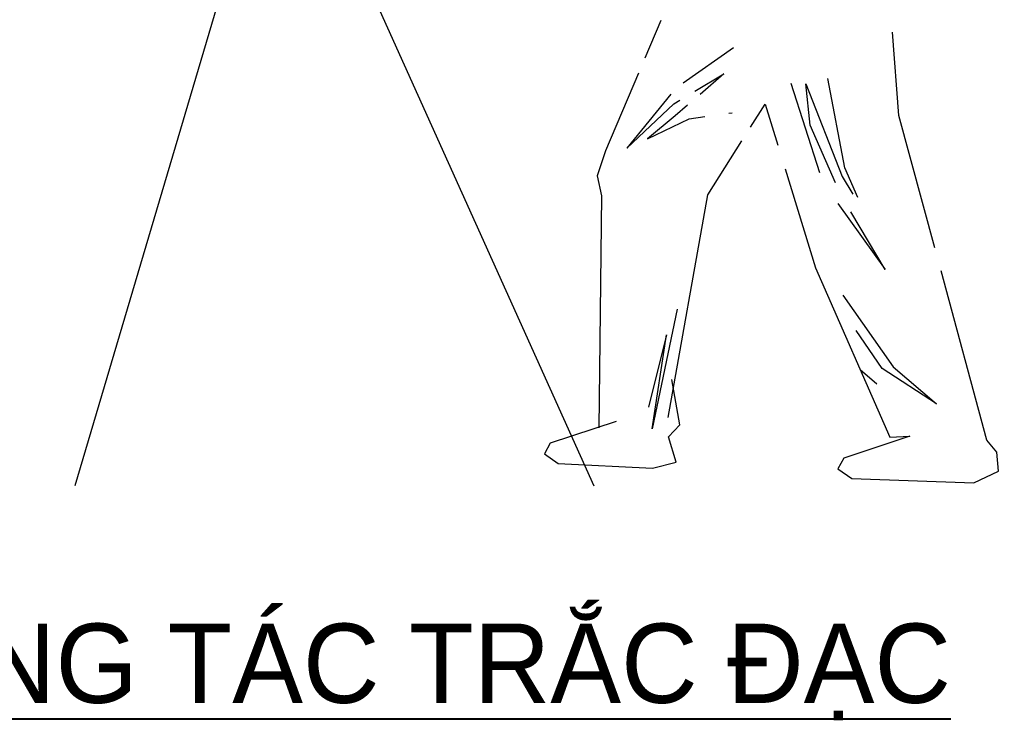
# Model space of a CAD drawing. Header units: millimetres. Extents: x -346728 to 1320345, y -537202 to -385966.
# Drawn here: x 1085321 to 1094321, y -501737 to -495294 of the extents above; entities that cross this region are included whole.
import ezdxf
from ezdxf.enums import TextEntityAlignment as Align

# ---------------------------------------------------------------- set-up
doc = ezdxf.new("R2010")
doc.units = ezdxf.units.MM
doc.header["$LTSCALE"] = 100
doc.layers.add('NET-MANH', color=153, linetype='Continuous', lineweight=15)
doc.layers.add('TEXT', color=8, linetype='Continuous', lineweight=25)
doc.styles.add('KH', font='Vhhels.ttf')

msp = doc.modelspace()

# ---------------------------------------------------------------- linework, layer by layer
at = {"layer": 'NET-MANH', "linetype": 'Continuous'}
for p, q in [((1087508.7, -493906.5, -881.1), (1085827.7, -499580, -881.1)), ((1088046.7, -493906.5, -881.1), (1090601.9, -499580, -881.1))]:
    msp.add_line(p, q, dxfattribs=at)
at = {"layer": 'NET-MANH'}
for p, q in [((1091216.1, -495302.3, -881.1), (1091069.3, -495649, -881.1)), ((1093406.3, -496175.4, -881.1), (1093347.7, -495410.2, -881.1)), ((1091884, -495553.7, -881.1), (1091422.4, -495879.8, -881.1)), ((1091011.5, -495785.6, -881.1), (1090708.3, -496502, -881.1)), ((1091530.8, -495950.7, -881.1), (1091797.2, -495792, -881.1)), ((1091797.2, -495792, -881.1), (1091577.9, -495981.5, -881.1)), ((1092411.7, -495878.5, -881.1), (1092675.1, -496698.7, -881.1)), ((1092550.3, -495885.5, -881.1), (1092884.7, -496736.3, -881.1)), ((1092590.7, -496264.8, -881.1), (1092550.3, -495885.5, -881.1)), ((1092908.5, -496658.1, -881.1), (1092751.5, -495836.2, -881.1)), ((1091307.4, -495978.9, -881.1), (1090903.3, -496474.9, -881.1)), ((1090903.3, -496474.9, -881.1), (1091334.9, -496067.3, -881.1)), ((1091334.9, -496067.3, -881.1), (1091391.3, -496033.8, -881.1)), ((1091463, -496080.7, -881.1), (1091347.9, -496180, -881.1)), ((1092041, -496284.2, -881.1), (1092175.3, -496072.5, -881.1)), ((1092175.3, -496072.5, -881.1), (1092291.4, -496447.9, -881.1)), ((1091347.9, -496180, -881.1), (1091094.4, -496391.2, -881.1)), ((1091842.8, -496154.7, -881.1), (1091872.5, -496150.6, -881.1)), ((1093736, -497392.1, -881.1), (1093406.3, -496175.4, -881.1)), ((1091094.4, -496391.2, -881.1), (1091477.4, -496205.3, -881.1)), ((1091477.4, -496205.3, -881.1), (1091622.8, -496185.1, -881.1)), ((1092823.6, -496795.7, -881.1), (1092590.7, -496264.8, -881.1)), ((1091647.5, -496904.7, -881.1), (1091962.9, -496407.4, -881.1)), ((1090708.3, -496502, -881.1), (1090630.6, -496729.7, -881.1)), ((1092358.9, -496666.3, -881.1), (1092640.2, -497575.9, -881.1)), ((1093027.2, -496928.9, -881.1), (1092908.5, -496658.1, -881.1)), ((1090630.6, -496729.7, -881.1), (1090670.9, -496913.7, -881.1)), ((1092884.7, -496736.3, -881.1), (1092981.8, -496899.2, -881.1)), ((1090670.9, -496913.7, -881.1), (1090645.7, -499046.6, -881.1)), ((1091285, -498950.8, -881.1), (1091647.5, -496904.7, -881.1)), ((1092844.3, -496983.6, -881.1), (1093278.4, -497590, -881.1)), ((1093278.4, -497590, -881.1), (1092963.2, -497061.3, -881.1)), ((1092640.2, -497575.9, -881.1), (1093322.8, -499132.5, -881.1)), ((1094215.2, -499161.1, -881.1), (1093793.3, -497603.9, -881.1)), ((1092889, -497828.4, -881.1), (1093352.2, -498487.1, -881.1)), ((1091368.3, -497956.4, -881.1), (1091138.2, -499056.3, -881.1)), ((1093252.1, -498501.9, -881.1), (1093011.6, -498152.2, -881.1)), ((1091269.2, -498191.2, -881.1), (1091104.6, -498858.5, -881.1)), ((1091138.2, -499056.3, -881.1), (1091269.2, -498191.2, -881.1)), ((1093049.3, -498511.6, -881.1), (1093204.3, -498641.8, -881.1)), ((1093752.2, -498825, -881.1), (1093252.1, -498501.9, -881.1)), ((1093352.2, -498487.1, -881.1), (1093752.2, -498825, -881.1)), ((1091392, -499018.2, -881.1), (1091317.7, -498603, -881.1)), ((1090806.7, -498988.6, -881.1), (1090200.6, -499189.5, -881.1)), ((1091287.1, -499128.7, -881.1), (1091392, -499018.2, -881.1)), ((1091358, -499363.9, -881.1), (1091287.1, -499128.7, -881.1)), ((1093505.3, -499125.2, -881.1), (1092899.2, -499326.1, -881.1)), ((1093322.8, -499132.5, -881.1), (1093505.3, -499125.2, -881.1)), ((1090200.6, -499189.5, -881.1), (1090146.1, -499286, -881.1)), ((1094307.6, -499269.8, -881.1), (1094215.2, -499161.1, -881.1)), ((1090146.1, -499286, -881.1), (1090274, -499375.2, -881.1)), ((1092899.2, -499326.1, -881.1), (1092844.7, -499422.6, -881.1)), ((1094320.9, -499445.6, -881.1), (1094307.6, -499269.8, -881.1)), ((1090274, -499375.2, -881.1), (1091140, -499419.1, -881.1)), ((1091140, -499419.1, -881.1), (1091358, -499363.9, -881.1)), ((1092844.7, -499422.6, -881.1), (1092972.6, -499511.8, -881.1)), ((1092972.6, -499511.8, -881.1), (1094096.1, -499552.2, -881.1)), ((1094096.1, -499552.2, -881.1), (1094320.9, -499445.6, -881.1))]:
    msp.add_line(p, q, dxfattribs=at)

# ---------------------------------------------------------------- texts
at = {"layer": 'TEXT', "color": 170, "style": 'KH'}
msp.add_text('%%uc«ng t¸c tr¾c ®¹c', height=729.11, dxfattribs=at).set_placement((1088684.6, -501181.6, -881.1), align=Align.MIDDLE)

doc.saveas('drawing.dxf')
